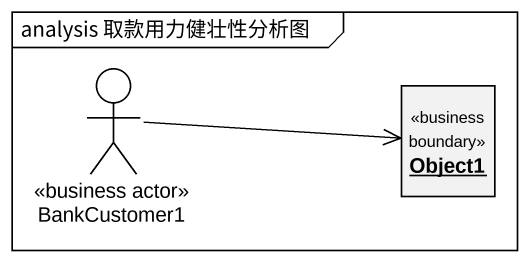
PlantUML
@startuml
mainframe analysis 取款用力健壮性分析图
allowmixing
hide circle
hide empty members
actor BankCustomer1 <<business actor>>
object Object1 <<business boundary>>
BankCustomer1 -right-> Object1
@enduml
